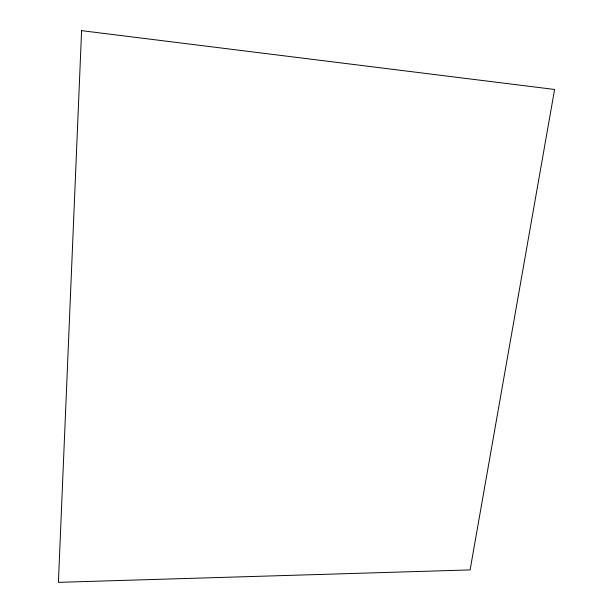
<?xml version="1.0" encoding="UTF-8"?>
<svg xmlns="http://www.w3.org/2000/svg" width="613" height="613" viewBox="0 0 613 613"><rect width="100%" height="100%" fill="white"/><g stroke="black" fill="none" stroke-linecap="round" stroke-linejoin="round"><path stroke-width="0.92" d="M81.598 30.65L58.404 582.35L470.102 569.921L554.596 89.467L81.598 30.65"/></g></svg>
